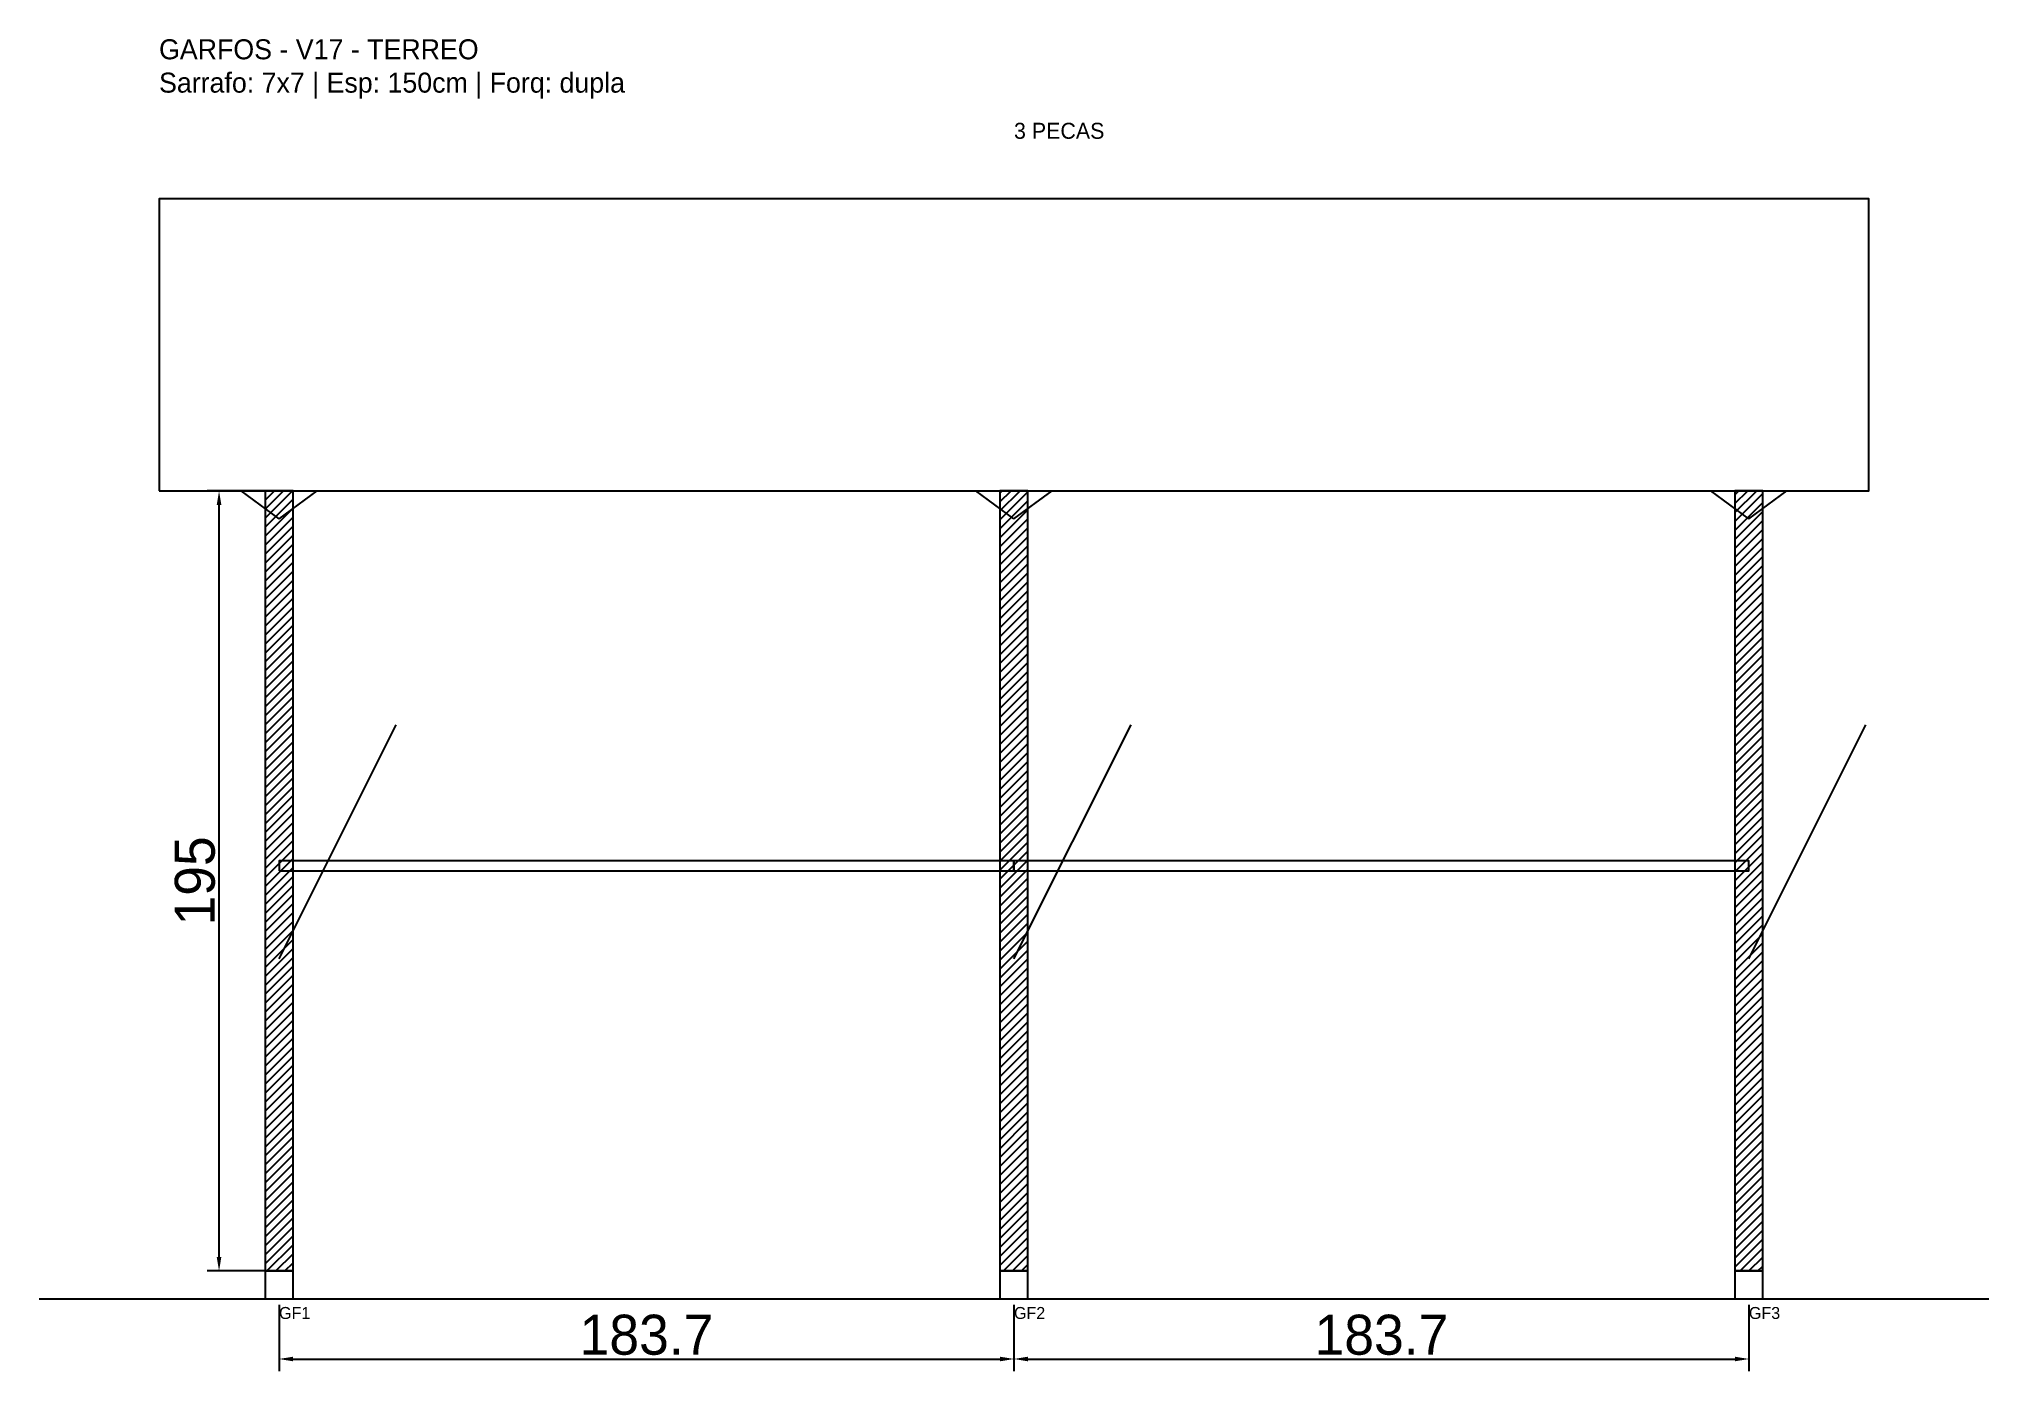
# Model space of a CAD drawing. Header units: metres. Extents: x -30 to 457, y -25 to 308.
import ezdxf

# ---------------------------------------------------------------- set-up
doc = ezdxf.new("R2010")
doc.units = ezdxf.units.M
for name, color, linetype in [('BARRA_ANCORAGEM', 1, 'Continuous'), ('COTA', 241, 'Continuous'), ('GARFOS OK', 3, 'Continuous'), ('NOME DA VIGA', 6, 'Continuous'), ('SARR_7x7', 40, 'Continuous'), ('TIRAS REESCORAMENTO', 252, 'Continuous'), ('VIGAS', 3, 'Continuous')]:
    doc.layers.add(name, color=color, linetype=linetype)
doc.dimstyles.new('EZ DXF', dxfattribs={"dimtxt": 10, "dimasz": 3.5, "dimexe": 3, "dimexo": 1.5, "dimgap": 1, "dimtad": 1, "dimdec": 1, "dimdsep": 46, "dimcen": 2.5, "dimazin": 3, "dimtfac": 1, "dimtmove": 0, "dimatfit": 3})

msp = doc.modelspace()

# ---------------------------------------------------------------- hatches: boundary and pattern name
at = {"layer": 'COTA'}
h = msp.add_hatch(dxfattribs=at)
h.set_pattern_fill('ANSI31', scale=0.5)
h.paths.add_polyline_path([(26.5, 0), (33.5, 0), (33.5, 195), (26.5, 195)])
h = msp.add_hatch(dxfattribs=at)
h.set_pattern_fill('ANSI31', scale=0.5)
h.paths.add_polyline_path([(210.18, 0), (217.18, 0), (217.18, 195), (210.18, 195)])
h = msp.add_hatch(dxfattribs=at)
h.set_pattern_fill('ANSI31', scale=0.5)
h.paths.add_polyline_path([(393.86, 0), (400.86, 0), (400.86, 195), (393.86, 195)])

# ---------------------------------------------------------------- linework, layer by layer
at = {"layer": 'BARRA_ANCORAGEM'}
for p, q in [((30, 78), (59.25, 136.5)), ((213.68, 78), (242.93, 136.5)), ((397.36, 78), (426.61, 136.5))]:
    msp.add_line(p, q, dxfattribs=at)
at = {"layer": 'GARFOS OK'}
for p, q in [((30, 188), (20.5, 195)), ((20.5, 195), (39.5, 195)), ((30, 188), (39.5, 195)), ((213.68, 188), (204.18, 195)), ((204.18, 195), (223.18, 195)), ((213.68, 188), (223.18, 195)), ((397.36, 188), (387.86, 195)), ((387.86, 195), (406.86, 195)), ((397.36, 188), (406.86, 195))]:
    msp.add_line(p, q, dxfattribs=at)
at = {"layer": 'GARFOS OK', "linetype": 'CONTINUOUS'}
msp.add_line((-30, -7), (457.36, -7), dxfattribs=at)
at = {"layer": 'GARFOS OK'}
for points in [[(26.5, 0), (33.5, 0), (33.5, 195), (26.5, 195), (26.5, 0)], [(210.18, 0), (217.18, 0), (217.18, 195), (210.18, 195), (210.18, 0)], [(393.86, 0), (400.86, 0), (400.86, 195), (393.86, 195), (393.86, 0)]]:
    msp.add_lwpolyline(points, dxfattribs=at)
at = {"layer": 'SARR_7x7'}
for points in [[(26.5, -7), (33.5, -7), (33.5, 0), (26.5, 0), (26.5, -7)], [(210.18, -7), (217.18, -7), (217.18, 0), (210.18, 0), (210.18, -7)], [(393.86, -7), (400.86, -7), (400.86, 0), (393.86, 0), (393.86, -7)]]:
    msp.add_lwpolyline(points, dxfattribs=at)
at = {"layer": 'TIRAS REESCORAMENTO'}
for points in [[(30, 100), (213.68, 100), (213.68, 102.5), (30, 102.5), (30, 100)], [(213.68, 100), (397.36, 100), (397.36, 102.5), (213.68, 102.5), (213.68, 100)]]:
    msp.add_lwpolyline(points, dxfattribs=at)
at = {"layer": 'VIGAS'}
msp.add_lwpolyline([(0, 195), (427.36, 195), (427.36, 268), (0, 268), (0, 195)], dxfattribs=at)

# ---------------------------------------------------------------- texts
at = {"layer": 'NOME DA VIGA'}
for s, height, p in [('3 PECAS', 4, (213.68, 283)), ('GF1', 3, (30, -12)), ('GF2', 3, (213.68, -12)), ('GF3', 3, (397.36, -12))]:
    msp.add_text(s, height=height, dxfattribs=at).set_placement(p)
at = {"layer": 'NOME DA VIGA', "insert": (0, 293), "char_height": 5, "attachment_point": 7}
msp.add_mtext('GARFOS - V17 - TERREO\\PSarrafo: 7x7 | Esp: 150cm | Forq: dupla', dxfattribs=at)

# ---------------------------------------------------------------- dimensions: what is measured, and where the dimension line sits
at = {"layer": 'COTA'}
msp.add_linear_dim(base=(15, 0), p1=(30, 0), p2=(30, 195), angle=90, dimstyle='EZ DXF', dxfattribs=at).render()
for base, p1, p2 in [((30, -22), (30, -7), (213.68, -7)), ((213.68, -22), (213.68, -7), (397.36, -7))]:
    msp.add_linear_dim(base=base, p1=p1, p2=p2, dimstyle='EZ DXF', dxfattribs=at).render()

doc.saveas('drawing.dxf')
